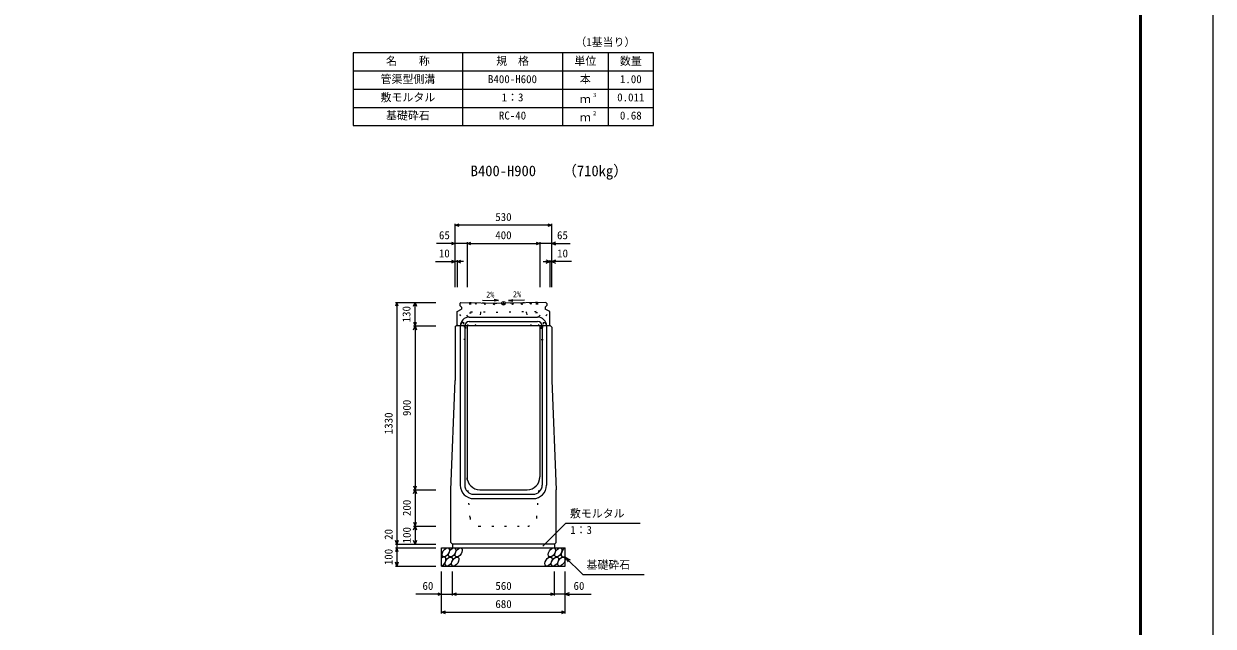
# Model space of a CAD drawing. Units: millimetres, scale not verified. Extents: x -12600 to 12600, y -5940 to 5940.
# Drawn here: x 6064 to 12600, y -756 to 2556 of the extents above; entities that cross this region are included whole.
import ezdxf
from ezdxf.enums import TextEntityAlignment as Align

# ---------------------------------------------------------------- set-up
doc = ezdxf.new("R2010")
doc.units = ezdxf.units.MM
doc.header["$LTSCALE"] = 40
doc.header["$PDMODE"] = 32
doc.header["$PDSIZE"] = 20
doc.linetypes.add('DOTTED', pattern=[1.75, 0.25, -1.5])
for name, color, linetype, lineweight in [('0-0_DIM', 7, 'Continuous', 25), ('0-1_Defpoints', 5, 'Continuous', 25), ('0-2_HATCH', 6, 'Continuous', 25), ('0-3_HYO', 3, 'Continuous', 25), ('0-4_HYO2', 4, 'Continuous', 25), ('0-5_OUTLINE', 3, 'Continuous', 25), ('0-6_OUTLINE2', 4, 'DOTTED', 25), ('0-7_TXT', 7, 'Continuous', 25), ('0-8_WAKU', 3, 'Continuous', 25)]:
    doc.layers.add(name, color=color, linetype=linetype, lineweight=lineweight)
doc.styles.add('ＭＳ ゴシック', font='')
doc.styles.get('ＭＳ ゴシック').set_extended_font_data('MS Gothic')

msp = doc.modelspace()

# ---------------------------------------------------------------- linework, layer by layer
at = {"layer": '0-0_DIM'}
for p, q in [((8435, 1108.46), (8435, 1455.96)), ((8965, 1448.46), (8435, 1448.46)), ((8965, 1108.46), (8965, 1455.96)), ((8435, 1348.46), (8333.02, 1348.46)), ((8500, 1348.46), (8435, 1348.46)), ((8500, 1355.96), (8500, 1108.46)), ((8500, 1348.46), (8900, 1348.46)), ((8900, 1355.96), (8900, 1108.46)), ((8965, 1348.46), (8900, 1348.46)), ((8965, 1348.46), (9066.98, 1348.46)), ((8326.62, 1248.46), (8435, 1248.46)), ((8445, 1248.46), (8435, 1248.46)), ((8445, 1255.96), (8445, 1108.46)), ((8481.3, 1248.46), (8445, 1248.46)), ((8918.7, 1248.46), (8955, 1248.46)), ((8955, 1255.96), (8955, 1108.46)), ((8955, 1248.46), (8965, 1248.46)), ((9073.38, 1248.46), (8965, 1248.46)), ((8106.5, 1024.46), (8329, 1024.46)), ((8114, 1024.46), (8114, -305.54)), ((8214, 894.46), (8214, 1024.46)), ((8206.5, 894.46), (8329, 894.46)), ((8203.25, -5.54), (8325.75, -5.54)), ((8206.5, -5.54), (8329, -5.54)), ((8917.11, -316.35), (9043.34, -190.11)), ((9043.34, -190.11), (9451.24, -190.11)), ((8206.5, -205.54), (8329, -205.54)), ((8214, -205.54), (8214, -305.54)), ((8106.5, -305.54), (8329, -305.54)), ((8106.5, -325.54), (8329, -325.54)), ((8114, -305.54), (8114, -325.54)), ((8114, -325.54), (8114, -425.54)), ((9040, -375.54), (9135.76, -471.29)), ((9040, -375.54), (9065.98, -390.54)), ((9040, -375.54), (9055, -401.52)), ((8106.5, -425.54), (8329, -425.54)), ((8360, -686.9), (8360, -455.54)), ((8420, -586.9), (8420, -455.54)), ((8980, -586.9), (8980, -455.54)), ((9040, -686.9), (9040, -455.54)), ((9135.76, -471.29), (9473.31, -471.29)), ((8360, -579.4), (8218.21, -579.4)), ((8360, -579.4), (8420, -579.4)), ((8420, -579.4), (8980, -579.4)), ((9040, -579.4), (8980, -579.4)), ((9040, -579.4), (9181.79, -579.4)), ((8360, -679.4), (9040, -679.4))]:
    msp.add_line(p, q, dxfattribs=at)
for points in [[(8456.14, 1440.77), (8435, 1448.46), (8456.14, 1456.16)], [(8943.86, 1456.16), (8965, 1448.46), (8943.86, 1440.77)], [(8413.86, 1356.16), (8435, 1348.46), (8413.86, 1340.77)], [(8521.14, 1340.77), (8500, 1348.46), (8521.14, 1356.16)], [(8878.86, 1356.16), (8900, 1348.46), (8878.86, 1340.77)], [(8986.14, 1356.16), (8965, 1348.46), (8986.14, 1340.77)], [(8413.86, 1256.16), (8435, 1248.46), (8413.86, 1240.77)], [(8466.14, 1240.77), (8445, 1248.46), (8466.14, 1256.16)], [(8933.86, 1240.77), (8955, 1248.46), (8933.86, 1256.16)], [(8986.14, 1256.16), (8965, 1248.46), (8986.14, 1240.77)], [(8121.7, 1003.32), (8114, 1024.46), (8106.3, 1003.32)], [(8206.3, 1003.32), (8214, 1024.46), (8221.7, 1003.32)], [(8206.3, 915.61), (8214, 894.46), (8221.7, 915.61)], [(8206.3, 873.32), (8214, 894.46), (8221.7, 873.32)], [(8214, 894.46), (8214, -5.54), (8214, -205.54)], [(8206.3, 15.61), (8214, -5.54), (8221.7, 15.61)], [(8206.3, -26.68), (8214, -5.54), (8221.7, -26.68)], [(8206.3, -184.39), (8214, -205.54), (8221.7, -184.39)], [(8206.3, -226.68), (8214, -205.54), (8221.7, -226.68)], [(8121.7, -284.39), (8114, -305.54), (8106.3, -284.39)], [(8121.7, -346.68), (8114, -325.54), (8106.3, -346.68)], [(8221.7, -284.39), (8214, -305.54), (8206.3, -284.39)], [(8121.7, -404.39), (8114, -425.54), (8106.3, -404.39)], [(8338.86, -571.71), (8360, -579.4), (8338.86, -587.1)], [(8441.14, -587.1), (8420, -579.4), (8441.14, -571.71)], [(8958.86, -571.71), (8980, -579.4), (8958.86, -587.1)], [(9061.14, -571.71), (9040, -579.4), (9061.14, -587.1)], [(8381.14, -687.1), (8360, -679.4), (8381.14, -671.71)], [(9018.86, -671.71), (9040, -679.4), (9018.86, -687.1)]]:
    msp.add_lwpolyline(points, dxfattribs=at)
at = {"layer": '0-1_Defpoints'}
msp.add_lwpolyline([(-4200, -5940), (12600, -5940), (12600, 5940), (-4200, 5940)], close=True, dxfattribs=at)
at = {"layer": '0-2_HATCH', "linetype": 'DOTTED'}
for p, q in [((8513.5, 1023.12), (8513.5, 967.11)), ((8513.5, 1023.12), (8700, 1019.46)), ((8519.5, 1023), (8519.5, 972.99)), ((8547.9, 1013.96), (8552.23, 1018.12)), ((8552.23, 1018.12), (8548.07, 1022.44)), ((8643.72, 1016.32), (8647.88, 1012)), ((8647.88, 1012), (8652.21, 1016.16)), ((8695.76, 1015.22), (8700, 1019.46)), ((8700, 1010.98), (8695.76, 1015.22)), ((8886.5, 1023.36), (8700, 1019.46)), ((8700, 1019.46), (8704.24, 1015.22)), ((8704.24, 1015.22), (8700, 1010.98)), ((8750.16, 1012.03), (8745.83, 1016.18)), ((8754.32, 1016.35), (8750.16, 1012.03)), ((8845.81, 1018.27), (8849.97, 1022.6)), ((8850.14, 1014.12), (8845.81, 1018.27)), ((8880.5, 1023.24), (8880.5, 973.23)), ((8886.5, 1023.36), (8886.5, 967.35)), ((8513.5, 967.11), (8573.5, 965.93)), ((8519.5, 972.99), (8699.02, 969.47)), ((8573.5, 971.93), (8573.5, 965.93)), ((8880.5, 973.23), (8701.05, 969.47)), ((8826.5, 966.1), (8826.5, 972.1)), ((8886.5, 967.35), (8826.5, 966.1))]:
    msp.add_line(p, q, dxfattribs=at)
for points in [[(8548.07, 1022.44), (8543.74, 1018.29), (8547.9, 1013.96)], [(8652.21, 1016.16), (8648.05, 1020.48), (8643.72, 1016.32)], [(8745.83, 1016.18), (8749.99, 1020.51), (8754.32, 1016.35)], [(8849.97, 1022.6), (8854.29, 1018.44), (8850.14, 1014.12)]]:
    msp.add_lwpolyline(points, dxfattribs=at)
for points in [[(8602.22, 1017.14), (8598.06, 1021.46), (8593.73, 1017.3), (8597.89, 1012.98)], [(8795.82, 1017.23), (8799.98, 1021.55), (8804.3, 1017.4), (8800.15, 1013.07)]]:
    msp.add_lwpolyline(points, close=True, dxfattribs=at)
at = {"layer": '0-2_HATCH'}
for centre in [(8382.89, -350.54), (8418.37, -350.54), (8453.84, -350.54), (8966.05, -350.54), (9001.52, -350.54), (8399.77, -400.54), (8435.25, -400.54), (8947.45, -400.54), (8982.93, -400.54), (9018.41, -400.54)]:
    msp.add_ellipse(centre, major_axis=(14.54, 23.54), ratio=0.5792, dxfattribs=at)
for centre, start_param, end_param in [((8364.3, -400.54), 3.7419964, 7.318141), ((9037, -350.54), 0.6666252, 4.1103269)]:
    msp.add_ellipse(centre, major_axis=(14.54, 23.54), ratio=0.5792, start_param=start_param, end_param=end_param, dxfattribs=at)
msp.add_point((8699.99, 1019.46), dxfattribs=at)
at = {"layer": '0-3_HYO'}
for p, q in [((8475, 2396.36), (8475, 1996.36)), ((9025, 2396.36), (9025, 1996.36)), ((9275, 2396.36), (9275, 1996.36)), ((7875, 2296.36), (9525, 2296.36))]:
    msp.add_line(p, q, dxfattribs=at)
msp.add_lwpolyline([(7875, 1996.36), (9525, 1996.36), (9525, 2396.36), (7875, 2396.36)], close=True, dxfattribs=at)
at = {"layer": '0-4_HYO2'}
for p, q in [((7875, 2196.36), (9525, 2196.36)), ((7875, 2096.36), (9525, 2096.36))]:
    msp.add_line(p, q, dxfattribs=at)
at = {"layer": '0-5_OUTLINE'}
for p, q in [((8445, 974.46), (8470, 987.46)), ((8466.69, 1024.04), (8461, 1018.46)), ((8461, 1018.46), (8461, 1007.46)), ((8461, 1007.46), (8470, 997.46)), ((8466.69, 1024.04), (8688, 1019.7)), ((8470, 997.46), (8470, 987.46)), ((8691, 1016.46), (8688, 1019.7)), ((8691, 1016.46), (8709, 1016.46)), ((8709, 1016.46), (8712, 1019.71)), ((8933, 1024.34), (8712, 1019.71)), ((8939, 1007.46), (8930, 997.46)), ((8930, 997.46), (8930, 987.46)), ((8955, 974.46), (8930, 987.46)), ((8933, 1024.34), (8939, 1018.46)), ((8939, 1018.46), (8939, 1007.46)), ((8445, 900.46), (8445, 974.46)), ((8955, 900.46), (8955, 974.46)), ((8435, 888.46), (8441, 894.46)), ((8435, 888.46), (8435, 594.46)), ((8959, 894.46), (8441, 894.46)), ((8445, 900.46), (8451, 894.46)), ((8500, 894.46), (8500, 64.46)), ((8900, 894.46), (8900, 64.46)), ((8949, 894.46), (8955, 900.46)), ((8959, 894.46), (8965, 888.46)), ((8965, 888.46), (8965, 594.46)), ((8410, -5.54), (8435, 594.46)), ((8965, 594.46), (8990, -5.54)), ((8410, -295.54), (8410, -5.54)), ((8570, -5.54), (8830, -5.54)), ((8990, -295.54), (8990, -5.54)), ((8360, -325.54), (9040, -325.54)), ((8360, -425.54), (8360, -325.54)), ((8410, -295.54), (8420, -305.54)), ((8980, -305.54), (8420, -305.54)), ((8420, -305.54), (8420, -325.54)), ((8980, -305.54), (8990, -295.54)), ((8980, -305.54), (8980, -325.54)), ((9040, -425.54), (9040, -325.54)), ((8360, -425.54), (9040, -425.54))]:
    msp.add_line(p, q, dxfattribs=at)
for centre, start, end in [((8570, 64.46), 180, 270), ((8830, 64.46), 270, 0)]:
    msp.add_arc(centre, 70, start, end, dxfattribs=at)
at = {"layer": '0-6_OUTLINE2'}
for p, q in [((8552.18, 894.46), (8468.59, 986.73)), ((8847.82, 894.46), (8931.41, 986.73)), ((8509.21, 894.46), (8446.6, 975.29)), ((8573.5, 966.1), (8558.5, 894.46)), ((8826.5, 966.1), (8841.5, 894.46)), ((8890.79, 894.46), (8953.4, 975.29)), ((8492, 889.96), (8436.5, 889.96)), ((8469, 914.96), (8481, 914.96)), ((8469, 914.96), (8469, 889.96)), ((8481, 914.96), (8481, 889.96)), ((8492, 889.96), (8492, 819.96)), ((8908, 889.46), (8908, 819.46)), ((8908, 889.46), (8964, 889.46)), ((8919, 914.46), (8931, 914.46)), ((8919, 914.46), (8919, 889.46)), ((8931, 914.46), (8931, 889.46)), ((8492, 819.96), (8435, 819.96)), ((8908, 819.46), (8965, 819.46)), ((8516.57, -159.23), (8500, 64.46)), ((8883.43, -159.23), (8900, 64.46)), ((8566.43, -205.54), (8833.57, -205.54))]:
    msp.add_line(p, q, dxfattribs=at)
at = {"layer": '0-6_OUTLINE2', "linetype": 'Continuous'}
for p, q in [((8512, 943.46), (8888, 943.46)), ((8512, 919.46), (8888, 919.46)), ((8463, 894.46), (8463, 19.46)), ((8487, 894.46), (8487, 19.46)), ((8913, 894.46), (8913, 19.46)), ((8937, 894.46), (8937, 19.46)), ((8537, -30.54), (8863, -30.54)), ((8537, -54.54), (8863, -54.54))]:
    msp.add_line(p, q, dxfattribs=at)
for centre, radius, start, end in [((8512, 894.46), 49, 90, 180), ((8512, 894.46), 25, 90, 180), ((8888, 894.46), 49, 0, 90), ((8888, 894.46), 25, 0, 90), ((8537, 19.46), 74, 180, 270), ((8537, 19.46), 50, 180, 270), ((8863, 19.46), 50, 270, 0), ((8863, 19.46), 74, 270, 0)]:
    msp.add_arc(centre, radius, start, end, dxfattribs=at)
at = {"layer": '0-6_OUTLINE2'}
for centre, start, end in [((8566.43, -155.54), 184.23639, 270), ((8833.57, -155.54), 270, 355.76361)]:
    msp.add_arc(centre, 50, start, end, dxfattribs=at)
at = {"layer": '0-7_TXT'}
for p, q in [((8585.37, 1035.89), (8672.78, 1035.04)), ((8672.78, 1035.04), (8649.11, 1031.1)), ((8672.78, 1035.04), (8649.19, 1039.44)), ((8727.27, 1035.21), (8750.95, 1031.27))]:
    msp.add_line(p, q, dxfattribs=at)
msp.add_lwpolyline([(8815.15, 1036.07), (8727.27, 1035.21), (8750.86, 1039.61)], dxfattribs=at)
at = {"layer": '0-8_WAKU', "lineweight": 50}
msp.add_lwpolyline([(-3800, -5540), (12200, -5540), (12200, 5540), (-3800, 5540)], close=True, dxfattribs=at)

# ---------------------------------------------------------------- texts
at = {"layer": '0-0_DIM', "style": 'ＭＳ ゴシック'}
for s, p in [('530', (8655, 1458.46)), ('65', (8345.68, 1358.46)), ('400', (8655, 1358.46)), ('65', (8994.32, 1358.46)), ('10', (8345.16, 1258.46)), ('10', (8994.84, 1258.46)), ('敷モルタル', (9065.38, -171.38)), ('1：3', (9066.38, -262.07)), ('基礎砕石', (9156.32, -454.12)), ('60', (8255, -569.4)), ('560', (8655.53, -569.4)), ('60', (9085, -569.4)), ('680', (8655.53, -669.4))]:
    msp.add_text(s, height=43.99, dxfattribs=at).set_placement(p, align=Align.BOTTOM_LEFT)
for s, p in [('130', (8202.16, 914.46)), ('900', (8204, 399.46)), ('1330', (8104, 299.46)), ('200', (8204, -150.54)), ('20', (8104, -281.22)), ('100', (8204, -300.54)), ('100', (8104, -420.54))]:
    msp.add_text(s, height=43.99, rotation=90, dxfattribs=at).set_placement(p, align=Align.BOTTOM_LEFT)
at = {"layer": '0-7_TXT', "style": 'ＭＳ ゴシック'}
for s, height, p in [('（1基当り）', 43.99, (9095, 2420.36)), ('名\u3000\u3000称', 43.99, (8055, 2316.36)), ('規\u3000格', 43.99, (8660, 2316.36)), ('単位', 43.99, (9090, 2316.36)), ('数量', 43.99, (9340, 2316.36)), ('管渠型側溝', 43.99, (8025, 2216.36)), ('B400-H600', 43.99, (8615, 2216.36)), ('本', 43.99, (9120, 2216.36)), ('1.00', 43.99, (9340, 2216.36)), ('敷モルタル', 43.99, (8025, 2116.36)), ('1：3', 43.99, (8690, 2116.36)), ('３', 21.99, (9185.54, 2146.73)), ('0.011', 43.99, (9325, 2116.36)), ('ｍ', 43.99, (9120, 2106.36)), ('基礎砕石', 43.99, (8055, 2016.36)), ('RC-40', 43.99, (8675, 2016.36)), ('ｍ', 43.99, (9120, 2006.36)), ('２', 21.99, (9185.54, 2046.73)), ('0.68', 43.99, (9340, 2016.36)), ('B400-H900', 58.65, (8520, 1700.44)), ('（710kg）', 58.65, (9023.7, 1700.44)), ('2%', 32.99, (8605.21, 1040.99)), ('2%', 32.99, (8752.05, 1042.85))]:
    msp.add_text(s, height=height, dxfattribs=at).set_placement(p, align=Align.BOTTOM_LEFT)

doc.saveas('drawing.dxf')
